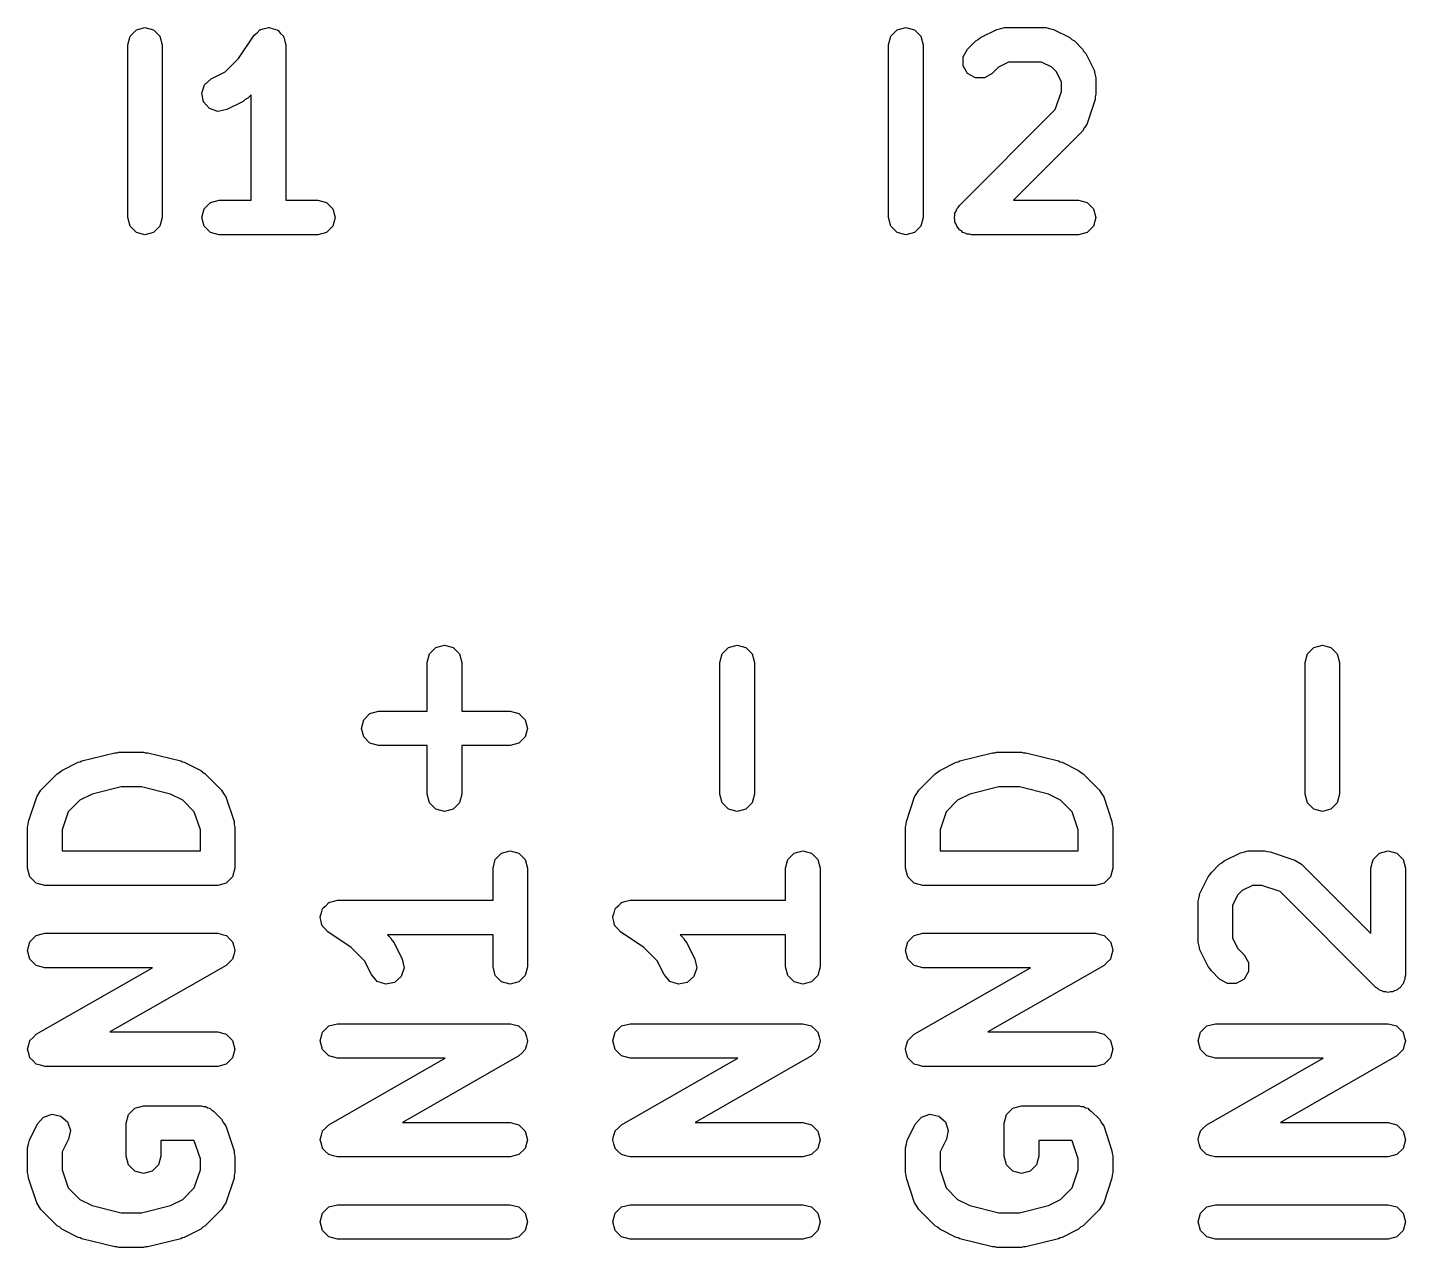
# Model space of a CAD drawing. Extents: x -4.77 to 1.81, y -0.1 to 5.11.
# Drawn here: x -4.3483 to -3.8774, y 3.8813 to 4.2983 of the extents above; entities that cross this region are included whole.
import ezdxf

# ---------------------------------------------------------------- set-up
doc = ezdxf.new("R2010")
doc.units = 0
doc.header["$MEASUREMENT"] = 0
doc.layers.add('BLACK', color=7, linetype='CONTINUOUS')

msp = doc.modelspace()

# ---------------------------------------------------------------- linework, layer by layer
at = {"layer": 'BLACK', "linetype": 'CONTINUOUS'}
for p, q in [((-4.31403, 4.29234), (-4.31324, 4.29529)), ((-4.31324, 4.29529), (-4.31107, 4.29745)), ((-4.31107, 4.29745), (-4.30812, 4.29825)), ((-4.30812, 4.29825), (-4.30517, 4.29745)), ((-4.30517, 4.29745), (-4.30301, 4.29529)), ((-4.30301, 4.29529), (-4.30222, 4.29234)), ((-4.27615, 4.28767), (-4.27085, 4.29562)), ((-4.27085, 4.29562), (-4.26984, 4.2965)), ((-4.26984, 4.2965), (-4.26889, 4.29745)), ((-4.26889, 4.29745), (-4.2687, 4.2975)), ((-4.2687, 4.2975), (-4.26856, 4.29763)), ((-4.26856, 4.29763), (-4.26724, 4.2979)), ((-4.26724, 4.2979), (-4.26594, 4.29825)), ((-4.26594, 4.29825), (-4.26575, 4.29819)), ((-4.26575, 4.29819), (-4.26556, 4.29823)), ((-4.26556, 4.29823), (-4.26429, 4.2978)), ((-4.26429, 4.2978), (-4.26299, 4.29745)), ((-4.26299, 4.29745), (-4.26285, 4.29732)), ((-4.26285, 4.29732), (-4.26266, 4.29725)), ((-4.26266, 4.29725), (-4.26178, 4.29624)), ((-4.26178, 4.29624), (-4.26082, 4.29529)), ((-4.26082, 4.29529), (-4.26077, 4.2951)), ((-4.26077, 4.2951), (-4.26065, 4.29496)), ((-4.26065, 4.29496), (-4.26038, 4.29364)), ((-4.05403, 4.29234), (-4.05324, 4.29529)), ((-4.05324, 4.29529), (-4.05107, 4.29745)), ((-4.05107, 4.29745), (-4.04812, 4.29825)), ((-4.04812, 4.29825), (-4.04517, 4.29745)), ((-4.04517, 4.29745), (-4.04301, 4.29529)), ((-4.04301, 4.29529), (-4.04222, 4.29234)), ((-4.02335, 4.29418), (-4.02264, 4.29481)), ((-4.02264, 4.29481), (-4.01702, 4.29762)), ((-4.01702, 4.29762), (-4.01569, 4.29789)), ((-4.01569, 4.29789), (-4.01438, 4.29825)), ((-4.01438, 4.29825), (-4.00031, 4.29825)), ((-4.00031, 4.29825), (-3.999, 4.29789)), ((-3.999, 4.29789), (-3.99767, 4.29762)), ((-3.99767, 4.29762), (-3.99205, 4.29481)), ((-3.99205, 4.29481), (-3.99134, 4.29418)), ((-4.31403, 4.23328), (-4.31403, 4.29234)), ((-4.30222, 4.29234), (-4.30222, 4.23328)), ((-4.26038, 4.29364), (-4.26003, 4.29234)), ((-4.26003, 4.29234), (-4.26003, 4.23919)), ((-4.05403, 4.23328), (-4.05403, 4.29234)), ((-4.04222, 4.29234), (-4.04222, 4.23328)), ((-4.02852, 4.28824), (-4.02699, 4.29089)), ((-4.02699, 4.29089), (-4.02418, 4.2937)), ((-4.02418, 4.2937), (-4.02335, 4.29418)), ((-3.99134, 4.29418), (-3.99051, 4.2937)), ((-3.99051, 4.2937), (-3.9877, 4.29089)), ((-3.9877, 4.29089), (-3.98723, 4.29007)), ((-3.98723, 4.29007), (-3.9866, 4.28936)), ((-4.28069, 4.28313), (-4.27615, 4.28767)), ((-4.02852, 4.28519), (-4.02852, 4.28824)), ((-4.02699, 4.28254), (-4.02852, 4.28519)), ((-4.01298, 4.28643), (-4.0165, 4.28467)), ((-4.00171, 4.28643), (-4.01298, 4.28643)), ((-3.99819, 4.28467), (-4.00171, 4.28643)), ((-3.9866, 4.28936), (-3.98378, 4.28373)), ((-4.28774, 4.27872), (-4.28545, 4.28075)), ((-4.28545, 4.28075), (-4.28069, 4.28313)), ((-4.02434, 4.28101), (-4.02699, 4.28254)), ((-4.02128, 4.28101), (-4.02434, 4.28101)), ((-4.01864, 4.28254), (-4.02128, 4.28101)), ((-4.0165, 4.28467), (-4.01864, 4.28254)), ((-3.99673, 4.28322), (-3.99819, 4.28467)), ((-3.99497, 4.2797), (-3.99673, 4.28322)), ((-3.98378, 4.28373), (-3.98351, 4.2824)), ((-3.98351, 4.2824), (-3.98316, 4.28109)), ((-3.98316, 4.28109), (-3.98316, 4.27547)), ((-4.28871, 4.27582), (-4.28774, 4.27872)), ((-4.28809, 4.27283), (-4.28871, 4.27582)), ((-3.99704, 4.27022), (-3.99497, 4.27643)), ((-3.99497, 4.27643), (-3.99497, 4.2797)), ((-4.28607, 4.27054), (-4.28809, 4.27283)), ((-4.27455, 4.273), (-4.28017, 4.27018)), ((-4.27384, 4.27363), (-4.27455, 4.273)), ((-4.27301, 4.2741), (-4.27384, 4.27363)), ((-4.27184, 4.27527), (-4.27301, 4.2741)), ((-4.27184, 4.23919), (-4.27184, 4.27527)), ((-3.98346, 4.2736), (-3.98628, 4.26516)), ((-3.98341, 4.27455), (-3.98346, 4.2736)), ((-3.98316, 4.27547), (-3.98341, 4.27455)), ((-4.28317, 4.26957), (-4.28607, 4.27054)), ((-4.28017, 4.27018), (-4.28317, 4.26957)), ((-4.0298, 4.23746), (-3.99704, 4.27022)), ((-3.9877, 4.26285), (-4.01137, 4.23919)), ((-3.98702, 4.26403), (-3.9877, 4.26285)), ((-3.98628, 4.26516), (-3.98702, 4.26403)), ((-4.28793, 4.23624), (-4.28576, 4.2384)), ((-4.28576, 4.2384), (-4.28281, 4.23919)), ((-4.28281, 4.23919), (-4.27184, 4.23919)), ((-4.26003, 4.23919), (-4.24907, 4.23919)), ((-4.24907, 4.23919), (-4.24611, 4.2384)), ((-4.24611, 4.2384), (-4.24395, 4.23624)), ((-4.01137, 4.23919), (-3.98907, 4.23919)), ((-3.98907, 4.23919), (-3.98611, 4.2384)), ((-3.98611, 4.2384), (-3.98395, 4.23624)), ((-4.31324, 4.23033), (-4.31403, 4.23328)), ((-4.30222, 4.23328), (-4.30301, 4.23033)), ((-4.28872, 4.23328), (-4.28793, 4.23624)), ((-4.28793, 4.23033), (-4.28872, 4.23328)), ((-4.24395, 4.23624), (-4.24316, 4.23328)), ((-4.24316, 4.23328), (-4.24395, 4.23033)), ((-4.05324, 4.23033), (-4.05403, 4.23328)), ((-4.04222, 4.23328), (-4.04301, 4.23033)), ((-4.03153, 4.23328), (-4.03133, 4.23404)), ((-4.03133, 4.23253), (-4.03153, 4.23328)), ((-4.03133, 4.23481), (-4.03094, 4.23549)), ((-4.03133, 4.23404), (-4.03133, 4.23481)), ((-4.03094, 4.23549), (-4.03074, 4.23624)), ((-4.03074, 4.23624), (-4.03019, 4.23679)), ((-4.03019, 4.23679), (-4.0298, 4.23746)), ((-3.98395, 4.23624), (-3.98316, 4.23328)), ((-3.98316, 4.23328), (-3.98395, 4.23033)), ((-4.31107, 4.22817), (-4.31324, 4.23033)), ((-4.30301, 4.23033), (-4.30517, 4.22817)), ((-4.28576, 4.22817), (-4.28793, 4.23033)), ((-4.24395, 4.23033), (-4.24611, 4.22817)), ((-4.05107, 4.22817), (-4.05324, 4.23033)), ((-4.04301, 4.23033), (-4.04517, 4.22817)), ((-4.03133, 4.23176), (-4.03133, 4.23253)), ((-4.03094, 4.23108), (-4.03133, 4.23176)), ((-4.03074, 4.23033), (-4.03094, 4.23108)), ((-4.03019, 4.22978), (-4.03074, 4.23033)), ((-4.0298, 4.22911), (-4.03019, 4.22978)), ((-4.02913, 4.22872), (-4.0298, 4.22911)), ((-4.02858, 4.22817), (-4.02913, 4.22872)), ((-3.98395, 4.23033), (-3.98611, 4.22817)), ((-4.30812, 4.22738), (-4.31107, 4.22817)), ((-4.30517, 4.22817), (-4.30812, 4.22738)), ((-4.28281, 4.22738), (-4.28576, 4.22817)), ((-4.24907, 4.22738), (-4.28281, 4.22738)), ((-4.24611, 4.22817), (-4.24907, 4.22738)), ((-4.04812, 4.22738), (-4.05107, 4.22817)), ((-4.04517, 4.22817), (-4.04812, 4.22738)), ((-4.02783, 4.22797), (-4.02858, 4.22817)), ((-4.02715, 4.22758), (-4.02783, 4.22797)), ((-4.02638, 4.22758), (-4.02715, 4.22758)), ((-4.02562, 4.22738), (-4.02638, 4.22758)), ((-3.98907, 4.22738), (-4.02562, 4.22738)), ((-3.98611, 4.22817), (-3.98907, 4.22738)), ((-4.21169, 4.08119), (-4.2109, 4.08415)), ((-4.2109, 4.08415), (-4.20873, 4.08631)), ((-4.20873, 4.08631), (-4.20578, 4.0871)), ((-4.20578, 4.0871), (-4.20283, 4.08631)), ((-4.20283, 4.08631), (-4.20067, 4.08415)), ((-4.20067, 4.08415), (-4.19988, 4.08119)), ((-4.11169, 4.08119), (-4.1109, 4.08415)), ((-4.1109, 4.08415), (-4.10873, 4.08631)), ((-4.10873, 4.08631), (-4.10578, 4.0871)), ((-4.10578, 4.0871), (-4.10283, 4.08631)), ((-4.10283, 4.08631), (-4.10067, 4.08415)), ((-4.10067, 4.08415), (-4.09988, 4.08119)), ((-3.91169, 4.08119), (-3.9109, 4.08415)), ((-3.9109, 4.08415), (-3.90873, 4.08631)), ((-3.90873, 4.08631), (-3.90578, 4.0871)), ((-3.90578, 4.0871), (-3.90283, 4.08631)), ((-3.90283, 4.08631), (-3.90067, 4.08415)), ((-3.90067, 4.08415), (-3.89988, 4.08119)), ((-4.21169, 4.0646), (-4.21169, 4.08119)), ((-4.19988, 4.08119), (-4.19988, 4.0646)), ((-4.11169, 4.0362), (-4.11169, 4.08119)), ((-4.09988, 4.08119), (-4.09988, 4.0362)), ((-3.91169, 4.0362), (-3.91169, 4.08119)), ((-3.89988, 4.08119), (-3.89988, 4.0362)), ((-4.23339, 4.06165), (-4.23123, 4.06381)), ((-4.23123, 4.06381), (-4.22828, 4.0646)), ((-4.22828, 4.0646), (-4.21169, 4.0646)), ((-4.19988, 4.0646), (-4.18328, 4.0646)), ((-4.18328, 4.0646), (-4.18033, 4.06381)), ((-4.18033, 4.06381), (-4.17817, 4.06165)), ((-4.23418, 4.0587), (-4.23339, 4.06165)), ((-4.17817, 4.06165), (-4.17738, 4.0587)), ((-4.23339, 4.05574), (-4.23418, 4.0587)), ((-4.23123, 4.05358), (-4.23339, 4.05574)), ((-4.17817, 4.05574), (-4.18033, 4.05358)), ((-4.17738, 4.0587), (-4.17817, 4.05574)), ((-4.32971, 4.04755), (-4.31846, 4.05036)), ((-4.31846, 4.05036), (-4.31773, 4.05035)), ((-4.31773, 4.05035), (-4.31703, 4.05054)), ((-4.31703, 4.05054), (-4.30859, 4.05054)), ((-4.30859, 4.05054), (-4.30789, 4.05035)), ((-4.30789, 4.05035), (-4.30716, 4.05036)), ((-4.30716, 4.05036), (-4.29591, 4.04755)), ((-4.22828, 4.05279), (-4.23123, 4.05358)), ((-4.21169, 4.05279), (-4.22828, 4.05279)), ((-4.21169, 4.0362), (-4.21169, 4.05279)), ((-4.18328, 4.05279), (-4.19988, 4.05279)), ((-4.19988, 4.05279), (-4.19988, 4.0362)), ((-4.18033, 4.05358), (-4.18328, 4.05279)), ((-4.02971, 4.04755), (-4.01846, 4.05036)), ((-4.01846, 4.05036), (-4.01773, 4.05035)), ((-4.01773, 4.05035), (-4.01703, 4.05054)), ((-4.01703, 4.05054), (-4.00859, 4.05054)), ((-4.00859, 4.05054), (-4.00789, 4.05035)), ((-4.00789, 4.05035), (-4.00716, 4.05036)), ((-4.00716, 4.05036), (-3.99591, 4.04755)), ((-4.33654, 4.04429), (-4.33092, 4.0471)), ((-4.33092, 4.0471), (-4.33028, 4.04723)), ((-4.33028, 4.04723), (-4.32971, 4.04755)), ((-4.29591, 4.04755), (-4.29534, 4.04723)), ((-4.29534, 4.04723), (-4.2947, 4.0471)), ((-4.2947, 4.0471), (-4.28908, 4.04429)), ((-4.03654, 4.04429), (-4.03092, 4.0471)), ((-4.03092, 4.0471), (-4.03028, 4.04723)), ((-4.03028, 4.04723), (-4.02971, 4.04755)), ((-3.99591, 4.04755), (-3.99534, 4.04723)), ((-3.99534, 4.04723), (-3.9947, 4.0471)), ((-3.9947, 4.0471), (-3.98908, 4.04429)), ((-4.3437, 4.03756), (-4.33808, 4.04319)), ((-4.33808, 4.04319), (-4.33726, 4.04366)), ((-4.33726, 4.04366), (-4.33654, 4.04429)), ((-4.28908, 4.04429), (-4.28837, 4.04366)), ((-4.28837, 4.04366), (-4.28755, 4.04319)), ((-4.28755, 4.04319), (-4.28192, 4.03756)), ((-4.0437, 4.03756), (-4.03808, 4.04319)), ((-4.03808, 4.04319), (-4.03726, 4.04366)), ((-4.03726, 4.04366), (-4.03654, 4.04429)), ((-3.98908, 4.04429), (-3.98837, 4.04366)), ((-3.98837, 4.04366), (-3.98755, 4.04319)), ((-3.98755, 4.04319), (-3.98192, 4.03756)), ((-4.34513, 4.03525), (-4.34438, 4.03639)), ((-4.34438, 4.03639), (-4.3437, 4.03756)), ((-4.32622, 4.03625), (-4.33041, 4.03416)), ((-4.3163, 4.03873), (-4.32622, 4.03625)), ((-4.30932, 4.03873), (-4.3163, 4.03873)), ((-4.29941, 4.03625), (-4.30932, 4.03873)), ((-4.29522, 4.03416), (-4.29941, 4.03625)), ((-4.28192, 4.03756), (-4.28124, 4.03639)), ((-4.28124, 4.03639), (-4.28049, 4.03525)), ((-4.2109, 4.03325), (-4.21169, 4.0362)), ((-4.19988, 4.0362), (-4.20067, 4.03325)), ((-4.1109, 4.03325), (-4.11169, 4.0362)), ((-4.09988, 4.0362), (-4.10067, 4.03325)), ((-4.04513, 4.03525), (-4.04438, 4.03639)), ((-4.04438, 4.03639), (-4.0437, 4.03756)), ((-4.02622, 4.03625), (-4.03041, 4.03416)), ((-4.0163, 4.03873), (-4.02622, 4.03625)), ((-4.00932, 4.03873), (-4.0163, 4.03873)), ((-3.99941, 4.03625), (-4.00932, 4.03873)), ((-3.99522, 4.03416), (-3.99941, 4.03625)), ((-3.98192, 4.03756), (-3.98124, 4.03639)), ((-3.98124, 4.03639), (-3.98049, 4.03525)), ((-3.9109, 4.03325), (-3.91169, 4.0362)), ((-3.89988, 4.0362), (-3.90067, 4.03325)), ((-4.34794, 4.02682), (-4.34513, 4.03525)), ((-4.33041, 4.03416), (-4.33437, 4.0302)), ((-4.29126, 4.0302), (-4.29522, 4.03416)), ((-4.28049, 4.03525), (-4.27768, 4.02682)), ((-4.20873, 4.03108), (-4.2109, 4.03325)), ((-4.20578, 4.03029), (-4.20873, 4.03108)), ((-4.20283, 4.03108), (-4.20578, 4.03029)), ((-4.20067, 4.03325), (-4.20283, 4.03108)), ((-4.10873, 4.03108), (-4.1109, 4.03325)), ((-4.10578, 4.03029), (-4.10873, 4.03108)), ((-4.10283, 4.03108), (-4.10578, 4.03029)), ((-4.10067, 4.03325), (-4.10283, 4.03108)), ((-4.04794, 4.02682), (-4.04513, 4.03525)), ((-4.03041, 4.03416), (-4.03437, 4.0302)), ((-3.99126, 4.0302), (-3.99522, 4.03416)), ((-3.98049, 4.03525), (-3.97768, 4.02682)), ((-3.90873, 4.03108), (-3.9109, 4.03325)), ((-3.90578, 4.03029), (-3.90873, 4.03108)), ((-3.90283, 4.03108), (-3.90578, 4.03029)), ((-3.90067, 4.03325), (-3.90283, 4.03108)), ((-4.348, 4.02587), (-4.34794, 4.02682)), ((-4.33437, 4.0302), (-4.33643, 4.02399)), ((-4.28919, 4.02399), (-4.29126, 4.0302)), ((-4.27768, 4.02682), (-4.27763, 4.02587)), ((-4.048, 4.02587), (-4.04794, 4.02682)), ((-4.03437, 4.0302), (-4.03643, 4.02399)), ((-3.98919, 4.02399), (-3.99126, 4.0302)), ((-3.97768, 4.02682), (-3.97763, 4.02587)), ((-4.34825, 4.02495), (-4.348, 4.02587)), ((-4.34825, 4.01089), (-4.34825, 4.02495)), ((-4.33643, 4.02399), (-4.33643, 4.01679)), ((-4.28919, 4.01679), (-4.28919, 4.02399)), ((-4.27763, 4.02587), (-4.27738, 4.02495)), ((-4.27738, 4.02495), (-4.27738, 4.01089)), ((-4.04825, 4.02495), (-4.048, 4.02587)), ((-4.04825, 4.01089), (-4.04825, 4.02495)), ((-4.03643, 4.02399), (-4.03643, 4.01679)), ((-3.98919, 4.01679), (-3.98919, 4.02399)), ((-3.97763, 4.02587), (-3.97738, 4.02495)), ((-3.97738, 4.02495), (-3.97738, 4.01089)), ((-4.33643, 4.01679), (-4.28919, 4.01679)), ((-4.18624, 4.016), (-4.18328, 4.01679)), ((-4.18328, 4.01679), (-4.18033, 4.016)), ((-4.08624, 4.016), (-4.08328, 4.01679)), ((-4.08328, 4.01679), (-4.08033, 4.016)), ((-4.03643, 4.01679), (-3.98919, 4.01679)), ((-3.9324, 4.01644), (-3.93109, 4.01679)), ((-3.93109, 4.01679), (-3.92547, 4.01679)), ((-3.92547, 4.01679), (-3.92455, 4.01655)), ((-3.92455, 4.01655), (-3.9236, 4.01649)), ((-3.88624, 4.016), (-3.88328, 4.01679)), ((-3.88328, 4.01679), (-3.88033, 4.016)), ((-4.18919, 4.01089), (-4.1884, 4.01384)), ((-4.1884, 4.01384), (-4.18624, 4.016)), ((-4.18033, 4.016), (-4.17817, 4.01384)), ((-4.17817, 4.01384), (-4.17738, 4.01089)), ((-4.08919, 4.01089), (-4.0884, 4.01384)), ((-4.0884, 4.01384), (-4.08624, 4.016)), ((-4.08033, 4.016), (-4.07817, 4.01384)), ((-4.07817, 4.01384), (-4.07738, 4.01089)), ((-3.9437, 4.00944), (-3.94089, 4.01225)), ((-3.94089, 4.01225), (-3.94007, 4.01273)), ((-3.94007, 4.01273), (-3.93936, 4.01336)), ((-3.93936, 4.01336), (-3.93373, 4.01617)), ((-3.93373, 4.01617), (-3.9324, 4.01644)), ((-3.9236, 4.01649), (-3.91516, 4.01368)), ((-3.91516, 4.01368), (-3.91403, 4.01293)), ((-3.91403, 4.01293), (-3.91285, 4.01225)), ((-3.91285, 4.01225), (-3.88919, 3.98859)), ((-3.88919, 4.01089), (-3.8884, 4.01384)), ((-3.8884, 4.01384), (-3.88624, 4.016)), ((-3.88033, 4.016), (-3.87817, 4.01384)), ((-3.87817, 4.01384), (-3.87738, 4.01089)), ((-4.34745, 4.00794), (-4.34825, 4.01089)), ((-4.34529, 4.00577), (-4.34745, 4.00794)), ((-4.27817, 4.00794), (-4.28033, 4.00577)), ((-4.27738, 4.01089), (-4.27817, 4.00794)), ((-4.18919, 3.99992), (-4.18919, 4.01089)), ((-4.17738, 4.01089), (-4.17738, 3.97714)), ((-4.08919, 3.99992), (-4.08919, 4.01089)), ((-4.07738, 4.01089), (-4.07738, 3.97714)), ((-4.04745, 4.00794), (-4.04825, 4.01089)), ((-4.04529, 4.00577), (-4.04745, 4.00794)), ((-3.97817, 4.00794), (-3.98033, 4.00577)), ((-3.97738, 4.01089), (-3.97817, 4.00794)), ((-3.94762, 4.00228), (-3.94481, 4.00791)), ((-3.94481, 4.00791), (-3.94418, 4.00862)), ((-3.94418, 4.00862), (-3.9437, 4.00944)), ((-3.88919, 3.98859), (-3.88919, 4.01089)), ((-3.87738, 4.01089), (-3.87738, 3.97433)), ((-4.34234, 4.00498), (-4.34529, 4.00577)), ((-4.28328, 4.00498), (-4.34234, 4.00498)), ((-4.28033, 4.00577), (-4.28328, 4.00498)), ((-4.04234, 4.00498), (-4.04529, 4.00577)), ((-3.98328, 4.00498), (-4.04234, 4.00498)), ((-3.98033, 4.00577), (-3.98328, 4.00498)), ((-3.93322, 4.00322), (-3.93467, 4.00177)), ((-3.9297, 4.00498), (-3.93322, 4.00322)), ((-3.92643, 4.00498), (-3.9297, 4.00498)), ((-3.92022, 4.00291), (-3.92643, 4.00498)), ((-3.88746, 3.97015), (-3.92022, 4.00291)), ((-4.24725, 3.99729), (-4.24624, 3.99818)), ((-4.24624, 3.99818), (-4.24529, 3.99913)), ((-4.24529, 3.99913), (-4.2451, 3.99918)), ((-4.2451, 3.99918), (-4.24496, 3.99931)), ((-4.24496, 3.99931), (-4.24364, 3.99957)), ((-4.24364, 3.99957), (-4.24234, 3.99992)), ((-4.24234, 3.99992), (-4.18919, 3.99992)), ((-4.14725, 3.99729), (-4.14624, 3.99818)), ((-4.14624, 3.99818), (-4.14529, 3.99913)), ((-4.14529, 3.99913), (-4.1451, 3.99918)), ((-4.1451, 3.99918), (-4.14496, 3.99931)), ((-4.14496, 3.99931), (-4.14364, 3.99957)), ((-4.14364, 3.99957), (-4.14234, 3.99992)), ((-4.14234, 3.99992), (-4.08919, 3.99992)), ((-3.94825, 3.99964), (-3.94789, 4.00095)), ((-3.94825, 3.98558), (-3.94825, 3.99964)), ((-3.94789, 4.00095), (-3.94762, 4.00228)), ((-3.93467, 4.00177), (-3.93643, 3.99825)), ((-3.93643, 3.99825), (-3.93643, 3.98697)), ((-4.24825, 3.99402), (-4.24819, 3.9942)), ((-4.2479, 3.99272), (-4.24825, 3.99402)), ((-4.24823, 3.9944), (-4.2478, 3.99567)), ((-4.24819, 3.9942), (-4.24823, 3.9944)), ((-4.2478, 3.99567), (-4.24745, 3.99697)), ((-4.24745, 3.99697), (-4.24732, 3.99711)), ((-4.24732, 3.99711), (-4.24725, 3.99729)), ((-4.14825, 3.99402), (-4.14819, 3.9942)), ((-4.1479, 3.99272), (-4.14825, 3.99402)), ((-4.14823, 3.9944), (-4.1478, 3.99567)), ((-4.14819, 3.9942), (-4.14823, 3.9944)), ((-4.1478, 3.99567), (-4.14745, 3.99697)), ((-4.14745, 3.99697), (-4.14732, 3.99711)), ((-4.14732, 3.99711), (-4.14725, 3.99729)), ((-4.34529, 3.98788), (-4.34234, 3.98867)), ((-4.34234, 3.98867), (-4.28328, 3.98867)), ((-4.28328, 3.98867), (-4.28327, 3.98867)), ((-4.28327, 3.98867), (-4.28326, 3.98867)), ((-4.28326, 3.98867), (-4.28179, 3.98827)), ((-4.28179, 3.98827), (-4.28033, 3.98788)), ((-4.24763, 3.9914), (-4.2479, 3.99272)), ((-4.2475, 3.99125), (-4.24763, 3.9914)), ((-4.24745, 3.99106), (-4.2475, 3.99125)), ((-4.2465, 3.99011), (-4.24745, 3.99106)), ((-4.24562, 3.9891), (-4.2465, 3.99011)), ((-4.23767, 3.9838), (-4.24562, 3.9891)), ((-4.14763, 3.9914), (-4.1479, 3.99272)), ((-4.1475, 3.99125), (-4.14763, 3.9914)), ((-4.14745, 3.99106), (-4.1475, 3.99125)), ((-4.1465, 3.99011), (-4.14745, 3.99106)), ((-4.14562, 3.9891), (-4.1465, 3.99011)), ((-4.13767, 3.9838), (-4.14562, 3.9891)), ((-4.04529, 3.98788), (-4.04234, 3.98867)), ((-4.04234, 3.98867), (-3.98328, 3.98867)), ((-3.98328, 3.98867), (-3.98327, 3.98867)), ((-3.98327, 3.98867), (-3.98326, 3.98867)), ((-3.98326, 3.98867), (-3.98179, 3.98827)), ((-3.98179, 3.98827), (-3.98033, 3.98788)), ((-4.34825, 3.98277), (-4.34745, 3.98572)), ((-4.34745, 3.98572), (-4.34529, 3.98788)), ((-4.28033, 3.98788), (-4.28032, 3.98787)), ((-4.28032, 3.98787), (-4.28031, 3.98787)), ((-4.28031, 3.98787), (-4.27924, 3.98679)), ((-4.27924, 3.98679), (-4.27817, 3.98572)), ((-4.27817, 3.98572), (-4.27817, 3.98571)), ((-4.27817, 3.98571), (-4.27816, 3.9857)), ((-4.27816, 3.9857), (-4.27777, 3.98423)), ((-4.27777, 3.98423), (-4.27738, 3.98277)), ((-4.23313, 3.97927), (-4.23767, 3.9838)), ((-4.18919, 3.98811), (-4.22527, 3.98811)), ((-4.22527, 3.98811), (-4.2241, 3.98694)), ((-4.2241, 3.98694), (-4.22363, 3.98612)), ((-4.22363, 3.98612), (-4.223, 3.98541)), ((-4.223, 3.98541), (-4.22018, 3.97978)), ((-4.18919, 3.97714), (-4.18919, 3.98811)), ((-4.13313, 3.97927), (-4.13767, 3.9838)), ((-4.08919, 3.98811), (-4.12527, 3.98811)), ((-4.12527, 3.98811), (-4.1241, 3.98694)), ((-4.1241, 3.98694), (-4.12363, 3.98612)), ((-4.12363, 3.98612), (-4.123, 3.98541)), ((-4.123, 3.98541), (-4.12018, 3.97978)), ((-4.08919, 3.97714), (-4.08919, 3.98811)), ((-4.04825, 3.98277), (-4.04745, 3.98572)), ((-4.04745, 3.98572), (-4.04529, 3.98788)), ((-3.98033, 3.98788), (-3.98032, 3.98787)), ((-3.98032, 3.98787), (-3.98031, 3.98787)), ((-3.98031, 3.98787), (-3.97924, 3.98679)), ((-3.97924, 3.98679), (-3.97817, 3.98572)), ((-3.97817, 3.98572), (-3.97817, 3.98571)), ((-3.97817, 3.98571), (-3.97816, 3.9857)), ((-3.97816, 3.9857), (-3.97777, 3.98423)), ((-3.97777, 3.98423), (-3.97738, 3.98277)), ((-3.94789, 3.98427), (-3.94825, 3.98558)), ((-3.94762, 3.98294), (-3.94789, 3.98427)), ((-3.93643, 3.98697), (-3.93467, 3.98345)), ((-4.34745, 3.97981), (-4.34825, 3.98277)), ((-4.34529, 3.97765), (-4.34745, 3.97981)), ((-4.27818, 3.97979), (-4.27926, 3.97872)), ((-4.27817, 3.97981), (-4.27818, 3.9798)), ((-4.27818, 3.9798), (-4.27818, 3.97979)), ((-4.27778, 3.98128), (-4.27817, 3.97981)), ((-4.27738, 3.98274), (-4.27778, 3.98128)), ((-4.27738, 3.98277), (-4.27738, 3.98275)), ((-4.27738, 3.98275), (-4.27738, 3.98274)), ((-4.23075, 3.9745), (-4.23313, 3.97927)), ((-4.22018, 3.97978), (-4.21957, 3.97679)), ((-4.13075, 3.9745), (-4.13313, 3.97927)), ((-4.12018, 3.97978), (-4.11957, 3.97679)), ((-4.04745, 3.97981), (-4.04825, 3.98277)), ((-4.04529, 3.97765), (-4.04745, 3.97981)), ((-3.97818, 3.97979), (-3.97926, 3.97872)), ((-3.97817, 3.97981), (-3.97818, 3.9798)), ((-3.97818, 3.9798), (-3.97818, 3.97979)), ((-3.97778, 3.98128), (-3.97817, 3.97981)), ((-3.97738, 3.98274), (-3.97778, 3.98128)), ((-3.97738, 3.98277), (-3.97738, 3.98275)), ((-3.97738, 3.98275), (-3.97738, 3.98274)), ((-3.94481, 3.97731), (-3.94762, 3.98294)), ((-3.93467, 3.98345), (-3.93254, 3.98132)), ((-3.93254, 3.98132), (-3.93101, 3.97867)), ((-4.34234, 3.97686), (-4.34529, 3.97765)), ((-4.34527, 3.95415), (-4.30552, 3.97686)), ((-4.30552, 3.97686), (-4.34234, 3.97686)), ((-4.28035, 3.97764), (-4.3201, 3.95493)), ((-4.28034, 3.97765), (-4.28035, 3.97764)), ((-4.28033, 3.97765), (-4.28034, 3.97765)), ((-4.27926, 3.97872), (-4.28033, 3.97765)), ((-4.22872, 3.97221), (-4.23075, 3.9745)), ((-4.21957, 3.97679), (-4.22054, 3.97389)), ((-4.1884, 3.97419), (-4.18919, 3.97714)), ((-4.18624, 3.97203), (-4.1884, 3.97419)), ((-4.17817, 3.97419), (-4.18033, 3.97203)), ((-4.17738, 3.97714), (-4.17817, 3.97419)), ((-4.12872, 3.97221), (-4.13075, 3.9745)), ((-4.11957, 3.97679), (-4.12054, 3.97389)), ((-4.0884, 3.97419), (-4.08919, 3.97714)), ((-4.08624, 3.97203), (-4.0884, 3.97419)), ((-4.07817, 3.97419), (-4.08033, 3.97203)), ((-4.07738, 3.97714), (-4.07817, 3.97419)), ((-4.04234, 3.97686), (-4.04529, 3.97765)), ((-4.04527, 3.95415), (-4.00552, 3.97686)), ((-4.00552, 3.97686), (-4.04234, 3.97686)), ((-3.98035, 3.97764), (-4.0201, 3.95493)), ((-3.98034, 3.97765), (-3.98035, 3.97764)), ((-3.98033, 3.97765), (-3.98034, 3.97765)), ((-3.97926, 3.97872), (-3.98033, 3.97765)), ((-3.94418, 3.9766), (-3.94481, 3.97731)), ((-3.9437, 3.97578), (-3.94418, 3.9766)), ((-3.94089, 3.97297), (-3.9437, 3.97578)), ((-3.93101, 3.97561), (-3.93254, 3.97297)), ((-3.93101, 3.97867), (-3.93101, 3.97561)), ((-3.87738, 3.97433), (-3.87758, 3.97358)), ((-4.22582, 3.97125), (-4.22872, 3.97221)), ((-4.22283, 3.97186), (-4.22582, 3.97125)), ((-4.22054, 3.97389), (-4.22283, 3.97186)), ((-4.18328, 3.97124), (-4.18624, 3.97203)), ((-4.18033, 3.97203), (-4.18328, 3.97124)), ((-4.12582, 3.97125), (-4.12872, 3.97221)), ((-4.12283, 3.97186), (-4.12582, 3.97125)), ((-4.12054, 3.97389), (-4.12283, 3.97186)), ((-4.08328, 3.97124), (-4.08624, 3.97203)), ((-4.08033, 3.97203), (-4.08328, 3.97124)), ((-3.93824, 3.97144), (-3.94089, 3.97297)), ((-3.93519, 3.97144), (-3.93824, 3.97144)), ((-3.93254, 3.97297), (-3.93519, 3.97144)), ((-3.88679, 3.96977), (-3.88746, 3.97015)), ((-3.88624, 3.96922), (-3.88679, 3.96977)), ((-3.87978, 3.96977), (-3.88033, 3.96922)), ((-3.87911, 3.97015), (-3.87978, 3.96977)), ((-3.87872, 3.97083), (-3.87911, 3.97015)), ((-3.87817, 3.97138), (-3.87872, 3.97083)), ((-3.87797, 3.97213), (-3.87817, 3.97138)), ((-3.87758, 3.9728), (-3.87797, 3.97213)), ((-3.87758, 3.97358), (-3.87758, 3.9728)), ((-3.88549, 3.96902), (-3.88624, 3.96922)), ((-3.88481, 3.96863), (-3.88549, 3.96902)), ((-3.88404, 3.96863), (-3.88481, 3.96863)), ((-3.88328, 3.96843), (-3.88404, 3.96863)), ((-3.88253, 3.96863), (-3.88328, 3.96843)), ((-3.88176, 3.96863), (-3.88253, 3.96863)), ((-3.88108, 3.96902), (-3.88176, 3.96863)), ((-3.88033, 3.96922), (-3.88108, 3.96902)), ((-4.24745, 3.95479), (-4.24529, 3.95695)), ((-4.24529, 3.95695), (-4.24234, 3.95774)), ((-4.24234, 3.95774), (-4.18328, 3.95774)), ((-4.18328, 3.95774), (-4.18327, 3.95774)), ((-4.18327, 3.95774), (-4.18326, 3.95774)), ((-4.18326, 3.95774), (-4.18179, 3.95734)), ((-4.18179, 3.95734), (-4.18033, 3.95695)), ((-4.18033, 3.95695), (-4.18032, 3.95694)), ((-4.18032, 3.95694), (-4.18031, 3.95693)), ((-4.18031, 3.95693), (-4.17924, 3.95586)), ((-4.17924, 3.95586), (-4.17817, 3.95479)), ((-4.14745, 3.95479), (-4.14529, 3.95695)), ((-4.14529, 3.95695), (-4.14234, 3.95774)), ((-4.14234, 3.95774), (-4.08328, 3.95774)), ((-4.08328, 3.95774), (-4.08327, 3.95774)), ((-4.08327, 3.95774), (-4.08326, 3.95774)), ((-4.08326, 3.95774), (-4.08179, 3.95734)), ((-4.08179, 3.95734), (-4.08033, 3.95695)), ((-4.08033, 3.95695), (-4.08032, 3.95694)), ((-4.08032, 3.95694), (-4.08031, 3.95693)), ((-4.08031, 3.95693), (-4.07924, 3.95586)), ((-4.07924, 3.95586), (-4.07817, 3.95479)), ((-3.94745, 3.95479), (-3.94529, 3.95695)), ((-3.94529, 3.95695), (-3.94234, 3.95774)), ((-3.94234, 3.95774), (-3.88328, 3.95774)), ((-3.88328, 3.95774), (-3.88327, 3.95774)), ((-3.88327, 3.95774), (-3.88326, 3.95774)), ((-3.88326, 3.95774), (-3.88179, 3.95734)), ((-3.88179, 3.95734), (-3.88033, 3.95695)), ((-3.88033, 3.95695), (-3.88032, 3.95694)), ((-3.88032, 3.95694), (-3.88031, 3.95693)), ((-3.88031, 3.95693), (-3.87924, 3.95586)), ((-3.87924, 3.95586), (-3.87817, 3.95479)), ((-4.34785, 3.95051), (-4.34745, 3.95197)), ((-4.34745, 3.95197), (-4.34744, 3.95198)), ((-4.34744, 3.952), (-4.34636, 3.95306)), ((-4.34744, 3.95198), (-4.34744, 3.952)), ((-4.34636, 3.95306), (-4.34529, 3.95414)), ((-4.34529, 3.95414), (-4.34528, 3.95414)), ((-4.34528, 3.95414), (-4.34527, 3.95415)), ((-4.3201, 3.95493), (-4.28328, 3.95493)), ((-4.28328, 3.95493), (-4.28033, 3.95414)), ((-4.28033, 3.95414), (-4.27817, 3.95197)), ((-4.27817, 3.95197), (-4.27738, 3.94902)), ((-4.24825, 3.95183), (-4.24745, 3.95479)), ((-4.24745, 3.94888), (-4.24825, 3.95183)), ((-4.17817, 3.95479), (-4.17817, 3.95477)), ((-4.17817, 3.95477), (-4.17816, 3.95476)), ((-4.17816, 3.95476), (-4.17777, 3.95329)), ((-4.17738, 3.95181), (-4.17778, 3.95034)), ((-4.17777, 3.95329), (-4.17738, 3.95183)), ((-4.17738, 3.95183), (-4.17738, 3.95182)), ((-4.17738, 3.95182), (-4.17738, 3.95181)), ((-4.14825, 3.95183), (-4.14745, 3.95479)), ((-4.14745, 3.94888), (-4.14825, 3.95183)), ((-4.07817, 3.95479), (-4.07817, 3.95477)), ((-4.07817, 3.95477), (-4.07816, 3.95476)), ((-4.07816, 3.95476), (-4.07777, 3.95329)), ((-4.07738, 3.95181), (-4.07778, 3.95034)), ((-4.07777, 3.95329), (-4.07738, 3.95183)), ((-4.07738, 3.95183), (-4.07738, 3.95182)), ((-4.07738, 3.95182), (-4.07738, 3.95181)), ((-4.04785, 3.95051), (-4.04745, 3.95197)), ((-4.04745, 3.95197), (-4.04744, 3.95198)), ((-4.04744, 3.952), (-4.04636, 3.95306)), ((-4.04744, 3.95198), (-4.04744, 3.952)), ((-4.04636, 3.95306), (-4.04529, 3.95414)), ((-4.04529, 3.95414), (-4.04528, 3.95414)), ((-4.04528, 3.95414), (-4.04527, 3.95415)), ((-4.0201, 3.95493), (-3.98328, 3.95493)), ((-3.98328, 3.95493), (-3.98033, 3.95414)), ((-3.98033, 3.95414), (-3.97817, 3.95197)), ((-3.97817, 3.95197), (-3.97738, 3.94902)), ((-3.94825, 3.95183), (-3.94745, 3.95479)), ((-3.94745, 3.94888), (-3.94825, 3.95183)), ((-3.87817, 3.95479), (-3.87817, 3.95477)), ((-3.87817, 3.95477), (-3.87816, 3.95476)), ((-3.87816, 3.95476), (-3.87777, 3.95329)), ((-3.87738, 3.95181), (-3.87778, 3.95034)), ((-3.87777, 3.95329), (-3.87738, 3.95183)), ((-3.87738, 3.95183), (-3.87738, 3.95182)), ((-3.87738, 3.95182), (-3.87738, 3.95181)), ((-4.34825, 3.94905), (-4.34785, 3.95051)), ((-4.34824, 3.94903), (-4.34825, 3.94905)), ((-4.34825, 3.94902), (-4.34824, 3.94903)), ((-4.34785, 3.94756), (-4.34825, 3.94902)), ((-4.34747, 3.94609), (-4.34785, 3.94756)), ((-4.34746, 3.94608), (-4.34747, 3.94609)), ((-4.34745, 3.94607), (-4.34746, 3.94608)), ((-4.34638, 3.945), (-4.34745, 3.94607)), ((-4.27817, 3.94607), (-4.28033, 3.94391)), ((-4.27738, 3.94902), (-4.27817, 3.94607)), ((-4.24529, 3.94672), (-4.24745, 3.94888)), ((-4.24234, 3.94593), (-4.24529, 3.94672)), ((-4.24527, 3.92322), (-4.20552, 3.94593)), ((-4.20552, 3.94593), (-4.24234, 3.94593)), ((-4.18035, 3.94671), (-4.2201, 3.92399)), ((-4.18034, 3.94672), (-4.18035, 3.94671)), ((-4.18033, 3.94672), (-4.18034, 3.94672)), ((-4.17926, 3.94779), (-4.18033, 3.94672)), ((-4.17818, 3.94886), (-4.17926, 3.94779)), ((-4.17817, 3.94888), (-4.17818, 3.94887)), ((-4.17818, 3.94887), (-4.17818, 3.94886)), ((-4.17778, 3.95034), (-4.17817, 3.94888)), ((-4.14529, 3.94672), (-4.14745, 3.94888)), ((-4.14234, 3.94593), (-4.14529, 3.94672)), ((-4.14527, 3.92322), (-4.10552, 3.94593)), ((-4.10552, 3.94593), (-4.14234, 3.94593)), ((-4.08035, 3.94671), (-4.1201, 3.92399)), ((-4.08033, 3.94672), (-4.08035, 3.94672)), ((-4.08035, 3.94672), (-4.08035, 3.94671)), ((-4.07926, 3.94779), (-4.08033, 3.94672)), ((-4.07818, 3.94886), (-4.07926, 3.94779)), ((-4.07817, 3.94888), (-4.07818, 3.94887)), ((-4.07818, 3.94887), (-4.07818, 3.94886)), ((-4.07778, 3.95034), (-4.07817, 3.94888)), ((-4.04825, 3.94905), (-4.04785, 3.95051)), ((-4.04824, 3.94903), (-4.04825, 3.94905)), ((-4.04825, 3.94902), (-4.04824, 3.94903)), ((-4.04785, 3.94756), (-4.04825, 3.94902)), ((-4.04747, 3.94609), (-4.04785, 3.94756)), ((-4.04746, 3.94608), (-4.04747, 3.94609)), ((-4.04745, 3.94607), (-4.04746, 3.94608)), ((-4.04638, 3.945), (-4.04745, 3.94607)), ((-3.97817, 3.94607), (-3.98033, 3.94391)), ((-3.97738, 3.94902), (-3.97817, 3.94607)), ((-3.94529, 3.94672), (-3.94745, 3.94888)), ((-3.94234, 3.94593), (-3.94529, 3.94672)), ((-3.94527, 3.92322), (-3.90552, 3.94593)), ((-3.90552, 3.94593), (-3.94234, 3.94593)), ((-3.88035, 3.94671), (-3.9201, 3.92399)), ((-3.88034, 3.94672), (-3.88035, 3.94671)), ((-3.88033, 3.94672), (-3.88034, 3.94672)), ((-3.87926, 3.94779), (-3.88033, 3.94672)), ((-3.87818, 3.94886), (-3.87926, 3.94779)), ((-3.87817, 3.94888), (-3.87818, 3.94887)), ((-3.87818, 3.94887), (-3.87818, 3.94886)), ((-3.87778, 3.95034), (-3.87817, 3.94888)), ((-4.34532, 3.94392), (-4.34638, 3.945)), ((-4.3453, 3.94392), (-4.34532, 3.94392)), ((-4.34529, 3.94391), (-4.3453, 3.94392)), ((-4.34383, 3.94352), (-4.34529, 3.94391)), ((-4.34237, 3.94312), (-4.34383, 3.94352)), ((-4.34235, 3.94312), (-4.34237, 3.94312)), ((-4.34234, 3.94312), (-4.34235, 3.94312)), ((-4.28328, 3.94312), (-4.34234, 3.94312)), ((-4.28033, 3.94391), (-4.28328, 3.94312)), ((-4.04532, 3.94392), (-4.04638, 3.945)), ((-4.0453, 3.94392), (-4.04532, 3.94392)), ((-4.04529, 3.94391), (-4.0453, 3.94392)), ((-4.04383, 3.94352), (-4.04529, 3.94391)), ((-4.04237, 3.94312), (-4.04383, 3.94352)), ((-4.04235, 3.94312), (-4.04237, 3.94312)), ((-4.04234, 3.94312), (-4.04235, 3.94312)), ((-3.98328, 3.94312), (-4.04234, 3.94312)), ((-3.98033, 3.94391), (-3.98328, 3.94312)), ((-4.31371, 3.92666), (-4.31155, 3.92883)), ((-4.31155, 3.92883), (-4.30859, 3.92962)), ((-4.30859, 3.92962), (-4.28891, 3.92962)), ((-4.28891, 3.92962), (-4.28816, 3.92942)), ((-4.28816, 3.92942), (-4.28738, 3.92942)), ((-4.28738, 3.92942), (-4.28671, 3.92903)), ((-4.28671, 3.92903), (-4.28596, 3.92883)), ((-4.28596, 3.92883), (-4.28541, 3.92828)), ((-4.28541, 3.92828), (-4.28473, 3.92789)), ((-4.28473, 3.92789), (-4.28192, 3.92508)), ((-4.01371, 3.92666), (-4.01155, 3.92883)), ((-4.01155, 3.92883), (-4.00859, 3.92962)), ((-4.00859, 3.92962), (-3.98891, 3.92962)), ((-3.98891, 3.92962), (-3.98816, 3.92942)), ((-3.98816, 3.92942), (-3.98738, 3.92942)), ((-3.98738, 3.92942), (-3.98671, 3.92903)), ((-3.98671, 3.92903), (-3.98596, 3.92883)), ((-3.98596, 3.92883), (-3.98541, 3.92828)), ((-3.98541, 3.92828), (-3.98473, 3.92789)), ((-3.98473, 3.92789), (-3.98192, 3.92508)), ((-4.34762, 3.91792), (-4.34481, 3.92354)), ((-4.34481, 3.92354), (-4.34278, 3.92583)), ((-4.34278, 3.92583), (-4.33988, 3.92679)), ((-4.33988, 3.92679), (-4.33689, 3.92618)), ((-4.33689, 3.92618), (-4.3346, 3.92415)), ((-4.3346, 3.92415), (-4.33363, 3.92125)), ((-4.3145, 3.92371), (-4.31371, 3.92666)), ((-4.3145, 3.91246), (-4.3145, 3.92371)), ((-4.28192, 3.92508), (-4.28124, 3.9239)), ((-4.28124, 3.9239), (-4.28049, 3.92277)), ((-4.28049, 3.92277), (-4.27768, 3.91433)), ((-4.24636, 3.92213), (-4.24529, 3.9232)), ((-4.24529, 3.9232), (-4.24528, 3.92321)), ((-4.24528, 3.92321), (-4.24527, 3.92322)), ((-4.2201, 3.92399), (-4.18328, 3.92399)), ((-4.18328, 3.92399), (-4.18033, 3.9232)), ((-4.18033, 3.9232), (-4.17817, 3.92104)), ((-4.14636, 3.92213), (-4.14529, 3.9232)), ((-4.14529, 3.9232), (-4.14528, 3.92321)), ((-4.14528, 3.92321), (-4.14527, 3.92322)), ((-4.1201, 3.92399), (-4.08328, 3.92399)), ((-4.08328, 3.92399), (-4.08033, 3.9232)), ((-4.08033, 3.9232), (-4.07817, 3.92104)), ((-4.04762, 3.91792), (-4.04481, 3.92354)), ((-4.04481, 3.92354), (-4.04278, 3.92583)), ((-4.04278, 3.92583), (-4.03988, 3.92679)), ((-4.03988, 3.92679), (-4.03689, 3.92618)), ((-4.03689, 3.92618), (-4.0346, 3.92415)), ((-4.0346, 3.92415), (-4.03363, 3.92125)), ((-4.0145, 3.92371), (-4.01371, 3.92666)), ((-4.0145, 3.91246), (-4.0145, 3.92371)), ((-3.98192, 3.92508), (-3.98124, 3.9239)), ((-3.98124, 3.9239), (-3.98049, 3.92277)), ((-3.98049, 3.92277), (-3.97768, 3.91433)), ((-3.94636, 3.92213), (-3.94529, 3.9232)), ((-3.94529, 3.9232), (-3.94528, 3.92321)), ((-3.94528, 3.92321), (-3.94527, 3.92322)), ((-3.9201, 3.92399), (-3.88328, 3.92399)), ((-3.88328, 3.92399), (-3.88033, 3.9232)), ((-3.88033, 3.9232), (-3.87817, 3.92104)), ((-4.34789, 3.91659), (-4.34762, 3.91792)), ((-4.33425, 3.91826), (-4.33643, 3.91388)), ((-4.33363, 3.92125), (-4.33425, 3.91826)), ((-4.29136, 3.91781), (-4.30269, 3.91781)), ((-4.30269, 3.91781), (-4.30269, 3.91246)), ((-4.29126, 3.91771), (-4.29136, 3.91781)), ((-4.28919, 3.91151), (-4.29126, 3.91771)), ((-4.24825, 3.91811), (-4.24785, 3.91958)), ((-4.24824, 3.9181), (-4.24825, 3.91811)), ((-4.24825, 3.91809), (-4.24824, 3.9181)), ((-4.24785, 3.91662), (-4.24825, 3.91809)), ((-4.24785, 3.91958), (-4.24745, 3.92104)), ((-4.24745, 3.92104), (-4.24744, 3.92105)), ((-4.24744, 3.92106), (-4.24636, 3.92213)), ((-4.24744, 3.92105), (-4.24744, 3.92106)), ((-4.17817, 3.92104), (-4.17738, 3.91809)), ((-4.17738, 3.91809), (-4.17817, 3.91513)), ((-4.14825, 3.91811), (-4.14785, 3.91958)), ((-4.14824, 3.9181), (-4.14825, 3.91811)), ((-4.14825, 3.91809), (-4.14824, 3.9181)), ((-4.14785, 3.91662), (-4.14825, 3.91809)), ((-4.14785, 3.91958), (-4.14745, 3.92104)), ((-4.14745, 3.92104), (-4.14744, 3.92105)), ((-4.14744, 3.92106), (-4.14636, 3.92213)), ((-4.14744, 3.92105), (-4.14744, 3.92106)), ((-4.07817, 3.92104), (-4.07738, 3.91809)), ((-4.07738, 3.91809), (-4.07817, 3.91513)), ((-4.04789, 3.91659), (-4.04762, 3.91792)), ((-4.03425, 3.91826), (-4.03643, 3.91388)), ((-4.03363, 3.92125), (-4.03425, 3.91826)), ((-3.99136, 3.91781), (-4.00269, 3.91781)), ((-4.00269, 3.91781), (-4.00269, 3.91246)), ((-3.99126, 3.91771), (-3.99136, 3.91781)), ((-3.98919, 3.91151), (-3.99126, 3.91771)), ((-3.94825, 3.91811), (-3.94785, 3.91958)), ((-3.94824, 3.9181), (-3.94825, 3.91811)), ((-3.94825, 3.91809), (-3.94824, 3.9181)), ((-3.94785, 3.91662), (-3.94825, 3.91809)), ((-3.94785, 3.91958), (-3.94745, 3.92104)), ((-3.94745, 3.92104), (-3.94744, 3.92105)), ((-3.94744, 3.92106), (-3.94636, 3.92213)), ((-3.94744, 3.92105), (-3.94744, 3.92106)), ((-3.87817, 3.92104), (-3.87738, 3.91809)), ((-3.87738, 3.91809), (-3.87817, 3.91513)), ((-4.34825, 3.91528), (-4.34789, 3.91659)), ((-4.34825, 3.90684), (-4.34825, 3.91528)), ((-4.33643, 3.91388), (-4.33643, 3.9078)), ((-4.27768, 3.91433), (-4.27763, 3.91338)), ((-4.27763, 3.91338), (-4.27738, 3.91246)), ((-4.24747, 3.91516), (-4.24785, 3.91662)), ((-4.24746, 3.91515), (-4.24747, 3.91516)), ((-4.24745, 3.91513), (-4.24746, 3.91515)), ((-4.24638, 3.91406), (-4.24745, 3.91513)), ((-4.24532, 3.91299), (-4.24638, 3.91406)), ((-4.2453, 3.91298), (-4.24532, 3.91299)), ((-4.24529, 3.91297), (-4.2453, 3.91298)), ((-4.24383, 3.91258), (-4.24529, 3.91297)), ((-4.18033, 3.91297), (-4.18328, 3.91218)), ((-4.17817, 3.91513), (-4.18033, 3.91297)), ((-4.14747, 3.91516), (-4.14785, 3.91662)), ((-4.14746, 3.91515), (-4.14747, 3.91516)), ((-4.14745, 3.91513), (-4.14746, 3.91515)), ((-4.14638, 3.91406), (-4.14745, 3.91513)), ((-4.14532, 3.91299), (-4.14638, 3.91406)), ((-4.1453, 3.91298), (-4.14532, 3.91299)), ((-4.14529, 3.91297), (-4.1453, 3.91298)), ((-4.14383, 3.91258), (-4.14529, 3.91297)), ((-4.08033, 3.91297), (-4.08328, 3.91218)), ((-4.07817, 3.91513), (-4.08033, 3.91297)), ((-4.04825, 3.91528), (-4.04789, 3.91659)), ((-4.04825, 3.90684), (-4.04825, 3.91528)), ((-4.03643, 3.91388), (-4.03643, 3.9078)), ((-3.97768, 3.91433), (-3.97763, 3.91338)), ((-3.97763, 3.91338), (-3.97738, 3.91246)), ((-3.94747, 3.91516), (-3.94785, 3.91662)), ((-3.94746, 3.91515), (-3.94747, 3.91516)), ((-3.94745, 3.91513), (-3.94746, 3.91515)), ((-3.94638, 3.91406), (-3.94745, 3.91513)), ((-3.94532, 3.91299), (-3.94638, 3.91406)), ((-3.9453, 3.91298), (-3.94532, 3.91299)), ((-3.94529, 3.91297), (-3.9453, 3.91298)), ((-3.94383, 3.91258), (-3.94529, 3.91297)), ((-3.88033, 3.91297), (-3.88328, 3.91218)), ((-3.87817, 3.91513), (-3.88033, 3.91297)), ((-4.31371, 3.90951), (-4.3145, 3.91246)), ((-4.31155, 3.90735), (-4.31371, 3.90951)), ((-4.30348, 3.90951), (-4.30564, 3.90735)), ((-4.30269, 3.91246), (-4.30348, 3.90951)), ((-4.28919, 3.9078), (-4.28919, 3.91151)), ((-4.27738, 3.91246), (-4.27738, 3.90684)), ((-4.24237, 3.91218), (-4.24383, 3.91258)), ((-4.24235, 3.91219), (-4.24237, 3.91218)), ((-4.24234, 3.91218), (-4.24235, 3.91219)), ((-4.18328, 3.91218), (-4.24234, 3.91218)), ((-4.14237, 3.91218), (-4.14383, 3.91258)), ((-4.14235, 3.91219), (-4.14237, 3.91218)), ((-4.14234, 3.91218), (-4.14235, 3.91219)), ((-4.08328, 3.91218), (-4.14234, 3.91218)), ((-4.01371, 3.90951), (-4.0145, 3.91246)), ((-4.01155, 3.90735), (-4.01371, 3.90951)), ((-4.00348, 3.90951), (-4.00564, 3.90735)), ((-4.00269, 3.91246), (-4.00348, 3.90951)), ((-3.98919, 3.9078), (-3.98919, 3.91151)), ((-3.97738, 3.91246), (-3.97738, 3.90684)), ((-3.94237, 3.91218), (-3.94383, 3.91258)), ((-3.94235, 3.91219), (-3.94237, 3.91218)), ((-3.94234, 3.91218), (-3.94235, 3.91219)), ((-3.88328, 3.91218), (-3.94234, 3.91218)), ((-4.348, 3.90592), (-4.34825, 3.90684)), ((-4.34794, 3.90497), (-4.348, 3.90592)), ((-4.34513, 3.89654), (-4.34794, 3.90497)), ((-4.33643, 3.9078), (-4.33437, 3.90159)), ((-4.30859, 3.90656), (-4.31155, 3.90735)), ((-4.30564, 3.90735), (-4.30859, 3.90656)), ((-4.29126, 3.90159), (-4.28919, 3.9078)), ((-4.27768, 3.90497), (-4.28049, 3.89654)), ((-4.27763, 3.90592), (-4.27768, 3.90497)), ((-4.27738, 3.90684), (-4.27763, 3.90592)), ((-4.048, 3.90592), (-4.04825, 3.90684)), ((-4.04794, 3.90497), (-4.048, 3.90592)), ((-4.04513, 3.89654), (-4.04794, 3.90497)), ((-4.03643, 3.9078), (-4.03437, 3.90159)), ((-4.00859, 3.90656), (-4.01155, 3.90735)), ((-4.00564, 3.90735), (-4.00859, 3.90656)), ((-3.99126, 3.90159), (-3.98919, 3.9078)), ((-3.97768, 3.90497), (-3.98049, 3.89654)), ((-3.97763, 3.90592), (-3.97768, 3.90497)), ((-3.97738, 3.90684), (-3.97763, 3.90592)), ((-4.33437, 3.90159), (-4.33041, 3.89763)), ((-4.29522, 3.89763), (-4.29126, 3.90159)), ((-4.03437, 3.90159), (-4.03041, 3.89763)), ((-3.99522, 3.89763), (-3.99126, 3.90159)), ((-4.34438, 3.8954), (-4.34513, 3.89654)), ((-4.3437, 3.89423), (-4.34438, 3.8954)), ((-4.33808, 3.8886), (-4.3437, 3.89423)), ((-4.33041, 3.89763), (-4.32622, 3.89554)), ((-4.32622, 3.89554), (-4.3163, 3.89306)), ((-4.30932, 3.89306), (-4.29941, 3.89554)), ((-4.29941, 3.89554), (-4.29522, 3.89763)), ((-4.28192, 3.89423), (-4.28755, 3.8886)), ((-4.28124, 3.8954), (-4.28192, 3.89423)), ((-4.28049, 3.89654), (-4.28124, 3.8954)), ((-4.24745, 3.89292), (-4.24529, 3.89508)), ((-4.24529, 3.89508), (-4.24234, 3.89587)), ((-4.24234, 3.89587), (-4.18328, 3.89587)), ((-4.18328, 3.89587), (-4.18033, 3.89508)), ((-4.18033, 3.89508), (-4.17817, 3.89292)), ((-4.14745, 3.89292), (-4.14529, 3.89508)), ((-4.14529, 3.89508), (-4.14234, 3.89587)), ((-4.14234, 3.89587), (-4.08328, 3.89587)), ((-4.08328, 3.89587), (-4.08033, 3.89508)), ((-4.08033, 3.89508), (-4.07817, 3.89292)), ((-4.04438, 3.8954), (-4.04513, 3.89654)), ((-4.0437, 3.89423), (-4.04438, 3.8954)), ((-4.03808, 3.8886), (-4.0437, 3.89423)), ((-4.03041, 3.89763), (-4.02622, 3.89554)), ((-4.02622, 3.89554), (-4.0163, 3.89306)), ((-4.00932, 3.89306), (-3.99941, 3.89554)), ((-3.99941, 3.89554), (-3.99522, 3.89763)), ((-3.98192, 3.89423), (-3.98755, 3.8886)), ((-3.98124, 3.8954), (-3.98192, 3.89423)), ((-3.98049, 3.89654), (-3.98124, 3.8954)), ((-3.94745, 3.89292), (-3.94529, 3.89508)), ((-3.94529, 3.89508), (-3.94234, 3.89587)), ((-3.94234, 3.89587), (-3.88328, 3.89587)), ((-3.88328, 3.89587), (-3.88033, 3.89508)), ((-3.88033, 3.89508), (-3.87817, 3.89292)), ((-4.3163, 3.89306), (-4.30932, 3.89306)), ((-4.24825, 3.88997), (-4.24745, 3.89292)), ((-4.24745, 3.88701), (-4.24825, 3.88997)), ((-4.17817, 3.89292), (-4.17738, 3.88997)), ((-4.17738, 3.88997), (-4.17817, 3.88701)), ((-4.14825, 3.88997), (-4.14745, 3.89292)), ((-4.14745, 3.88701), (-4.14825, 3.88997)), ((-4.07817, 3.89292), (-4.07738, 3.88997)), ((-4.07738, 3.88997), (-4.07817, 3.88701)), ((-4.0163, 3.89306), (-4.00932, 3.89306)), ((-3.94825, 3.88997), (-3.94745, 3.89292)), ((-3.94745, 3.88701), (-3.94825, 3.88997)), ((-3.87817, 3.89292), (-3.87738, 3.88997)), ((-3.87738, 3.88997), (-3.87817, 3.88701)), ((-4.33726, 3.88813), (-4.33808, 3.8886)), ((-4.33654, 3.8875), (-4.33726, 3.88813)), ((-4.33092, 3.88468), (-4.33654, 3.8875)), ((-4.33028, 3.88455), (-4.33092, 3.88468)), ((-4.2947, 3.88468), (-4.29534, 3.88455)), ((-4.28908, 3.8875), (-4.2947, 3.88468)), ((-4.28837, 3.88813), (-4.28908, 3.8875)), ((-4.28755, 3.8886), (-4.28837, 3.88813)), ((-4.24529, 3.88485), (-4.24745, 3.88701)), ((-4.24234, 3.88406), (-4.24529, 3.88485)), ((-4.18033, 3.88485), (-4.18328, 3.88406)), ((-4.17817, 3.88701), (-4.18033, 3.88485)), ((-4.14529, 3.88485), (-4.14745, 3.88701)), ((-4.14234, 3.88406), (-4.14529, 3.88485)), ((-4.08033, 3.88485), (-4.08328, 3.88406)), ((-4.07817, 3.88701), (-4.08033, 3.88485)), ((-4.03726, 3.88813), (-4.03808, 3.8886)), ((-4.03654, 3.8875), (-4.03726, 3.88813)), ((-4.03092, 3.88468), (-4.03654, 3.8875)), ((-4.03028, 3.88455), (-4.03092, 3.88468)), ((-3.9947, 3.88468), (-3.99534, 3.88455)), ((-3.98908, 3.8875), (-3.9947, 3.88468)), ((-3.98837, 3.88813), (-3.98908, 3.8875)), ((-3.98755, 3.8886), (-3.98837, 3.88813)), ((-3.94529, 3.88485), (-3.94745, 3.88701)), ((-3.94234, 3.88406), (-3.94529, 3.88485)), ((-3.88033, 3.88485), (-3.88328, 3.88406)), ((-3.87817, 3.88701), (-3.88033, 3.88485)), ((-4.32971, 3.88424), (-4.33028, 3.88455)), ((-4.31846, 3.88142), (-4.32971, 3.88424)), ((-4.31773, 3.88144), (-4.31846, 3.88142)), ((-4.31703, 3.88125), (-4.31773, 3.88144)), ((-4.30859, 3.88125), (-4.31703, 3.88125)), ((-4.30789, 3.88144), (-4.30859, 3.88125)), ((-4.30716, 3.88142), (-4.30789, 3.88144)), ((-4.29591, 3.88424), (-4.30716, 3.88142)), ((-4.29534, 3.88455), (-4.29591, 3.88424)), ((-4.18328, 3.88406), (-4.24234, 3.88406)), ((-4.08328, 3.88406), (-4.14234, 3.88406)), ((-4.02971, 3.88424), (-4.03028, 3.88455)), ((-4.01846, 3.88142), (-4.02971, 3.88424)), ((-4.01773, 3.88144), (-4.01846, 3.88142)), ((-4.01703, 3.88125), (-4.01773, 3.88144)), ((-4.00859, 3.88125), (-4.01703, 3.88125)), ((-4.00789, 3.88144), (-4.00859, 3.88125)), ((-4.00716, 3.88142), (-4.00789, 3.88144)), ((-3.99591, 3.88424), (-4.00716, 3.88142)), ((-3.99534, 3.88455), (-3.99591, 3.88424)), ((-3.88328, 3.88406), (-3.94234, 3.88406))]:
    msp.add_line(p, q, dxfattribs=at)

doc.saveas('drawing.dxf')
